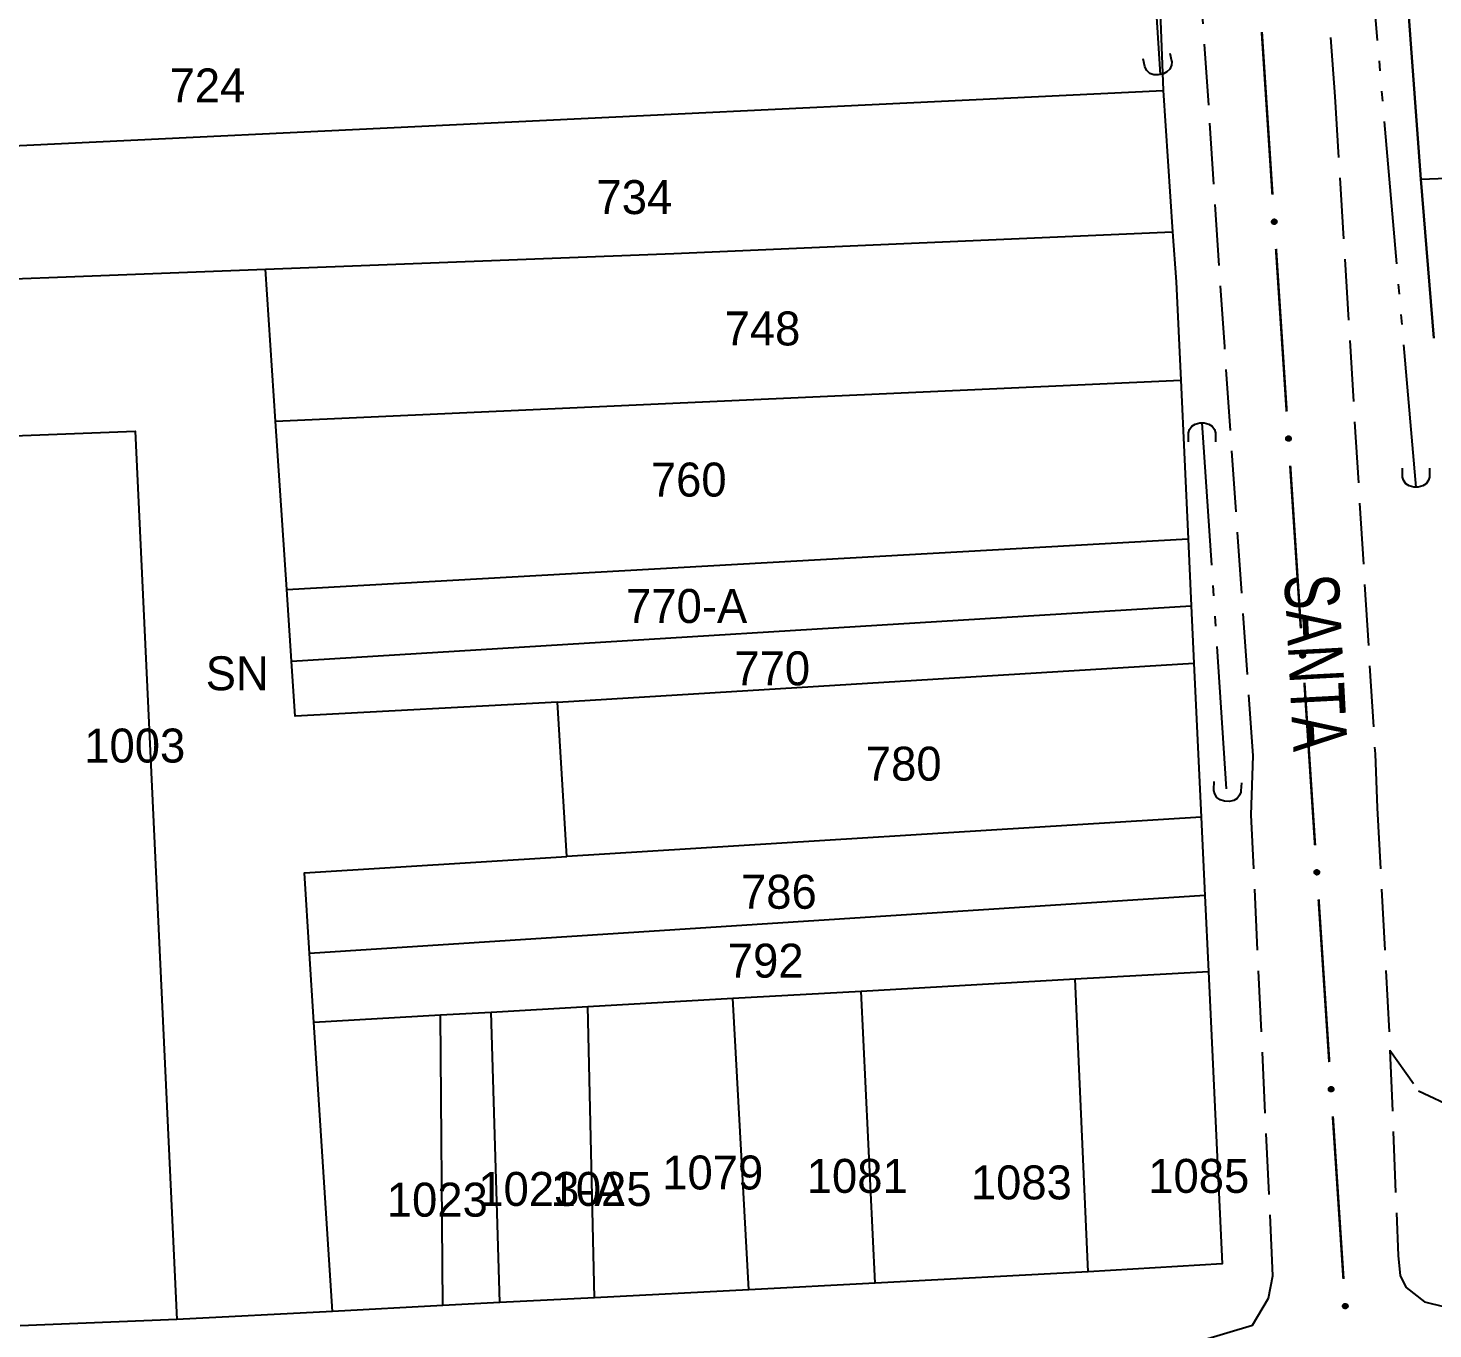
# Model space of a CAD drawing. Extents: x 201053 to 202535, y 4855063 to 4857394.
# Drawn here: x 202207 to 202310.5, y 4856520.8 to 4856616.6 of the extents above; entities that cross this region are included whole.
import ezdxf
from ezdxf.enums import TextEntityAlignment as Align

# ---------------------------------------------------------------- set-up
doc = ezdxf.new("R2010")
doc.units = 0
doc.header["$LTSCALE"] = 1.5
doc.header["$MEASUREMENT"] = 0
for name, pattern in [('TRACO_05', [11, 7, -1, 0.5, -1, 0.5, -1]), ('TRACO_11', [8, 3, -1, 3, -1]), ('TRACO_15', [3, 2, -1])]:
    doc.linetypes.add(name, pattern=pattern)
for name, color, linetype in [('CD_MALHA_LOTES', 7, 'CONTINUOUS'), ('HD-VALAS-DRENOS', 170, 'CONTINUOUS'), ('RU-QUADRA', 210, 'CONTINUOUS'), ('SV-BUEIRO-VALA', 7, 'CONTINUOUS'), ('SV-CAMINHO-TRILHA', 20, 'CONTINUOUS'), ('SV-EIXO-RUA-PAV', 20, 'CONTINUOUS'), ('SV-RUA-PAVIM', 7, 'CONTINUOUS'), ('SV-TXT-RUA-PAV', 7, 'CONTINUOUS'), ('Th_NmrPort', 7, 'CONTINUOUS')]:
    doc.layers.add(name, color=color, linetype=linetype)
doc.styles.add('ARIAL', font='ARIAL.SHX')

# ---------------------------------------------------------------- blocks, each defined once
blk = doc.blocks.new('COD120', base_point=(202246.23, 4857300.32))
at = {"layer": 'SV-BUEIRO-VALA'}
blk.add_lwpolyline([(202245.23, 4857298.92), (202245.23, 4857299.503333), (202245.23, 4857299.590833), (202245.313333, 4857299.824167), (202245.48, 4857300.086667), (202245.73, 4857300.2325), (202246.063333, 4857300.32), (202246.396667, 4857300.32), (202246.73, 4857300.2325), (202246.98, 4857300.086667), (202247.146667, 4857299.824167), (202247.23, 4857299.590833), (202247.23, 4857299.503333), (202247.23, 4857298.92)], dxfattribs=at)

msp = doc.modelspace()

# ---------------------------------------------------------------- linework, layer by layer
at = {"layer": 'CD_MALHA_LOTES', "linetype": 'Continuous', "flags": 128}
for points in [[(202290.2, 4856622.86), (202290.6, 4856611.98)], [(202309.59, 4856605.45), (202308.67, 4856617.74)], [(202190.61, 4856607.15), (202290.6, 4856611.98)], [(202290.6, 4856611.98), (202291.31, 4856601.57)], [(202309.59, 4856605.45), (202318.57, 4856605.8)], [(202310.54, 4856593.73), (202309.59, 4856605.45)], [(202224.52, 4856598.81), (202254.58, 4856599.96), (202291.31, 4856601.57)], [(202291.31, 4856601.57), (202291.57, 4856597.89), (202291.91, 4856590.64)], [(202191.31, 4856597.54), (202224.52, 4856598.81)], [(202225.27, 4856587.62), (202224.52, 4856598.81)], [(202225.27, 4856587.62), (202291.91, 4856590.64)], [(202291.91, 4856590.64), (202292.45, 4856578.97)], [(202226.09, 4856575.23), (202225.27, 4856587.62)], [(202204.05, 4856586.48), (202214.92, 4856586.89), (202218.01, 4856521.49)], [(202226.09, 4856575.23), (202292.45, 4856578.97)], [(202292.45, 4856578.97), (202292.68, 4856574.04)], [(202226.45, 4856569.96), (202226.09, 4856575.23)], [(202226.45, 4856569.96), (202292.68, 4856574.04)], [(202292.68, 4856574.04), (202292.88, 4856569.82)], [(202246.03, 4856566.93), (202226.71, 4856565.91), (202226.45, 4856569.96)], [(202246.03, 4856566.93), (202292.88, 4856569.82)], [(202292.88, 4856569.82), (202293.41, 4856558.48)], [(202246.7, 4856555.58), (202246.03, 4856566.93)], [(202293.41, 4856558.48), (202246.7, 4856555.58)], [(202293.41, 4856558.48), (202293.68, 4856552.7)], [(202227.77, 4856548.45), (202227.39, 4856554.39), (202246.7, 4856555.58)], [(202293.68, 4856552.7), (202227.77, 4856548.45)], [(202293.68, 4856552.7), (202293.94, 4856547.12)], [(202228.09, 4856543.39), (202227.77, 4856548.45)], [(202284.13, 4856546.57), (202293.94, 4856547.12)], [(202293.94, 4856547.12), (202294.95, 4856525.6), (202285.1, 4856525)], [(202268.38, 4856545.67), (202284.13, 4856546.57)], [(202285.1, 4856525), (202284.13, 4856546.57)], [(202248.25, 4856544.53), (202258.92, 4856545.14)], [(202258.92, 4856545.14), (202268.38, 4856545.67)], [(202260.11, 4856523.69), (202258.92, 4856545.14)], [(202269.41, 4856524.18), (202268.38, 4856545.67)], [(202228.09, 4856543.39), (202237.4, 4856543.92)], [(202237.4, 4856543.92), (202241.15, 4856544.13)], [(202237.57, 4856522.52), (202237.4, 4856543.92)], [(202241.15, 4856544.13), (202248.25, 4856544.53)], [(202241.79, 4856522.74), (202241.15, 4856544.13)], [(202248.74, 4856523.1), (202248.25, 4856544.53)], [(202229.45, 4856522.09), (202228.09, 4856543.39)], [(202285.1, 4856525), (202269.41, 4856524.18)], [(202260.11, 4856523.69), (202248.74, 4856523.1)], [(202269.41, 4856524.18), (202260.11, 4856523.69)], [(202237.57, 4856522.52), (202229.45, 4856522.09)], [(202241.79, 4856522.74), (202237.57, 4856522.52)], [(202248.74, 4856523.1), (202241.79, 4856522.74)], [(202218.01, 4856521.49), (202206.46, 4856521.03)], [(202229.45, 4856522.09), (202218.01, 4856521.49)]]:
    msp.add_lwpolyline(points, dxfattribs=at)
at = {"layer": 'HD-VALAS-DRENOS', "linetype": 'TRACO_05'}
for points in [[(202309.23, 4856582.78, 6.25), (202305.24, 4856629.1, 5.14), (202304.29, 4856637.57, 5.02), (202303.81, 4856644.76, 4.91), (202302.69, 4856655.31, 4.93), (202302.21, 4856670.64, 4.93), (202301.52, 4856677.56, 4.25), (202300.83, 4856688.4, 4.11), (202299.97, 4856694.93, 3.94), (202299.34, 4856703.62, 3.45), (202298.39, 4856713.08, 3.39), (202297.72, 4856727.21, 3.02), (202297.73, 4856727.21, 3.03)], [(202290.42, 4856613.15, 6.39), (202289.7, 4856624.16, 5.73)], [(202293.47, 4856587.5, 6.97), (202295.3, 4856559.65, 7.22)]]:
    msp.add_polyline3d(points, dxfattribs=at)
at = {"layer": 'RU-QUADRA', "linetype": 'Continuous', "flags": 128}
for points in [[(202290.2, 4856622.86), (202290.6, 4856611.98), (202291.31, 4856601.57), (202291.57, 4856597.89), (202291.91, 4856590.64), (202292.45, 4856578.97), (202292.68, 4856574.04), (202292.88, 4856569.82), (202293.41, 4856558.48), (202293.68, 4856552.7), (202293.94, 4856547.12), (202294.95, 4856525.6), (202285.1, 4856525), (202269.41, 4856524.18), (202260.11, 4856523.69), (202248.74, 4856523.1), (202241.79, 4856522.74), (202237.57, 4856522.52), (202229.45, 4856522.09), (202218.01, 4856521.49), (202206.46, 4856521.03)], [(202308.67, 4856617.74), (202309.59, 4856605.45), (202310.54, 4856593.73)]]:
    msp.add_lwpolyline(points, dxfattribs=at)
at = {"layer": 'SV-CAMINHO-TRILHA', "linetype": 'TRACO_15'}
msp.add_polyline3d([(202307.31, 4856541.33, 8.68), (202309.42, 4856538.32, 8.68), (202313.63, 4856536.37, 9.68), (202318.56, 4856535.83, 9.91)], dxfattribs=at)
at = {"layer": 'SV-EIXO-RUA-PAV', "const_width": 0.18}
for points in [[(202297.873816, 4856616.280744), (202298.657984, 4856604.306393)], [(202298.919374, 4856600.314943), (202299.703542, 4856588.340592)], [(202299.964932, 4856584.349142), (202300.749101, 4856572.374791)], [(202301.01049, 4856568.383341), (202301.794659, 4856556.40899)], [(202302.056048, 4856552.417539), (202302.840217, 4856540.443189)], [(202303.101607, 4856536.451738), (202303.885775, 4856524.477387)]]:
    msp.add_lwpolyline(points, dxfattribs=at)
at = {"layer": 'SV-EIXO-RUA-PAV'}
for points in [[(202298.889135, 4856602.461235), (202298.926358, 4856602.42951), (202298.951862, 4856602.394632), (202298.96476, 4856602.359419), (202298.968045, 4856602.325331), (202298.967477, 4856602.290079), (202298.959063, 4856602.254663), (202298.941018, 4856602.217424), (202298.909456, 4856602.179862), (202298.872009, 4856602.156084), (202298.838164, 4856602.141591), (202298.802816, 4856602.136119), (202298.768579, 4856602.137245), (202298.732081, 4856602.147201), (202298.694521, 4856602.165856), (202298.657519, 4856602.198508), (202298.63275, 4856602.232873), (202298.621168, 4856602.26726), (202298.615892, 4856602.302831), (202298.616903, 4856602.338814), (202298.625363, 4856602.373531), (202298.644214, 4856602.411313), (202298.676925, 4856602.447408), (202298.710918, 4856602.472503), (202298.745133, 4856602.484565), (202298.78027, 4856602.48897), (202298.815635, 4856602.488831), (202298.851587, 4856602.481855), (202298.889135, 4856602.461235)], [(202299.934693, 4856586.495434), (202299.971916, 4856586.463708), (202299.99742, 4856586.428831), (202300.010318, 4856586.393618), (202300.013603, 4856586.35953), (202300.013035, 4856586.324277), (202300.004622, 4856586.288862), (202299.986577, 4856586.251623), (202299.955014, 4856586.21406), (202299.917568, 4856586.190282), (202299.883722, 4856586.17579), (202299.848374, 4856586.170318), (202299.814138, 4856586.171443), (202299.777639, 4856586.1814), (202299.74008, 4856586.200055), (202299.703077, 4856586.232707), (202299.678308, 4856586.267072), (202299.666726, 4856586.301458), (202299.661451, 4856586.33703), (202299.662461, 4856586.373013), (202299.670921, 4856586.40773), (202299.689772, 4856586.445512), (202299.722483, 4856586.481607), (202299.756476, 4856586.506702), (202299.790691, 4856586.518764), (202299.825828, 4856586.523169), (202299.861193, 4856586.52303), (202299.897146, 4856586.516054), (202299.934693, 4856586.495434)], [(202300.980252, 4856570.529633), (202301.017474, 4856570.497907), (202301.042978, 4856570.463029), (202301.055877, 4856570.427817), (202301.059161, 4856570.393729), (202301.058594, 4856570.358476), (202301.05018, 4856570.323061), (202301.032135, 4856570.285822), (202301.000572, 4856570.248259), (202300.963126, 4856570.224481), (202300.929281, 4856570.209989), (202300.893933, 4856570.204517), (202300.859696, 4856570.205642), (202300.823197, 4856570.215598), (202300.785638, 4856570.234254), (202300.748635, 4856570.266906), (202300.723866, 4856570.30127), (202300.712285, 4856570.335657), (202300.707009, 4856570.371228), (202300.70802, 4856570.407211), (202300.716479, 4856570.441928), (202300.73533, 4856570.479711), (202300.768042, 4856570.515806), (202300.802034, 4856570.540901), (202300.836249, 4856570.552962), (202300.871386, 4856570.557368), (202300.906751, 4856570.557229), (202300.942704, 4856570.550253), (202300.980252, 4856570.529633)], [(202302.02581, 4856554.563831), (202302.063033, 4856554.532106), (202302.088536, 4856554.497228), (202302.101435, 4856554.462016), (202302.104719, 4856554.427928), (202302.104152, 4856554.392675), (202302.095738, 4856554.35726), (202302.077693, 4856554.320021), (202302.04613, 4856554.282458), (202302.008684, 4856554.25868), (202301.974839, 4856554.244187), (202301.939491, 4856554.238716), (202301.905254, 4856554.239841), (202301.868755, 4856554.249797), (202301.831196, 4856554.268453), (202301.794193, 4856554.301104), (202301.769425, 4856554.335469), (202301.757843, 4856554.369856), (202301.752567, 4856554.405427), (202301.753578, 4856554.44141), (202301.762037, 4856554.476127), (202301.780889, 4856554.51391), (202301.8136, 4856554.550005), (202301.847593, 4856554.5751), (202301.881807, 4856554.587161), (202301.916945, 4856554.591567), (202301.952309, 4856554.591427), (202301.988262, 4856554.584452), (202302.02581, 4856554.563831)], [(202303.071368, 4856538.59803), (202303.108591, 4856538.566305), (202303.134094, 4856538.531427), (202303.146993, 4856538.496215), (202303.150278, 4856538.462126), (202303.14971, 4856538.426874), (202303.141296, 4856538.391458), (202303.123251, 4856538.35422), (202303.091689, 4856538.316657), (202303.054242, 4856538.292879), (202303.020397, 4856538.278386), (202302.985049, 4856538.272915), (202302.950812, 4856538.27404), (202302.914314, 4856538.283996), (202302.876754, 4856538.302651), (202302.839752, 4856538.335303), (202302.814983, 4856538.369668), (202302.803401, 4856538.404055), (202302.798125, 4856538.439626), (202302.799136, 4856538.475609), (202302.807596, 4856538.510326), (202302.826447, 4856538.548109), (202302.859158, 4856538.584203), (202302.893151, 4856538.609298), (202302.927366, 4856538.62136), (202302.962503, 4856538.625766), (202302.997868, 4856538.625626), (202303.03382, 4856538.618651), (202303.071368, 4856538.59803)], [(202304.116926, 4856522.632229), (202304.154149, 4856522.600504), (202304.179653, 4856522.565626), (202304.192551, 4856522.530413), (202304.195836, 4856522.496325), (202304.195268, 4856522.461073), (202304.186855, 4856522.425657), (202304.16881, 4856522.388418), (202304.137247, 4856522.350856), (202304.099801, 4856522.327078), (202304.065955, 4856522.312585), (202304.030607, 4856522.307113), (202303.996371, 4856522.308239), (202303.959872, 4856522.318195), (202303.922313, 4856522.33685), (202303.88531, 4856522.369502), (202303.860541, 4856522.403867), (202303.848959, 4856522.438254), (202303.843684, 4856522.473825), (202303.844694, 4856522.509808), (202303.853154, 4856522.544525), (202303.872005, 4856522.582307), (202303.904716, 4856522.618402), (202303.938709, 4856522.643497), (202303.972924, 4856522.655559), (202304.008061, 4856522.659964), (202304.043426, 4856522.659825), (202304.079379, 4856522.65285), (202304.116926, 4856522.632229)]]:
    msp.add_lwpolyline(points, close=True, dxfattribs=at)
for points in [[(202298.616903, 4856602.338814), (202298.63275, 4856602.232873)], [(202298.622051, 4856602.351883), (202298.644227, 4856602.222061)], [(202298.625363, 4856602.373531), (202298.657519, 4856602.198508)], [(202298.637522, 4856602.387082), (202298.67505, 4856602.189893)], [(202298.644214, 4856602.411313), (202298.694521, 4856602.165856)], [(202298.662347, 4856602.425629), (202298.712591, 4856602.159533)], [(202298.676925, 4856602.447408), (202298.732081, 4856602.147201)], [(202298.693064, 4856602.457725), (202298.748974, 4856602.146874)], [(202298.710918, 4856602.472503), (202298.768579, 4856602.137245)], [(202298.727485, 4856602.475021), (202298.785, 4856602.139661)], [(202298.745133, 4856602.484565), (202298.802816, 4856602.136119)], [(202298.762441, 4856602.484147), (202298.817768, 4856602.140439)], [(202298.78027, 4856602.48897), (202298.838164, 4856602.141591)], [(202298.799293, 4856602.485193), (202298.856541, 4856602.153918)], [(202298.815635, 4856602.488831), (202298.872009, 4856602.156084)], [(202298.833779, 4856602.480614), (202298.890873, 4856602.172575)], [(202298.851587, 4856602.481855), (202298.909456, 4856602.179862)], [(202298.868622, 4856602.470589), (202298.923129, 4856602.202037)], [(202298.889135, 4856602.461235), (202298.941018, 4856602.217424)], [(202298.908708, 4856602.44313), (202298.949137, 4856602.243396)], [(202298.926358, 4856602.42951), (202298.959063, 4856602.254663)], [(202298.940982, 4856602.40969), (202298.961707, 4856602.28114)], [(202298.951862, 4856602.394632), (202298.967477, 4856602.290079)], [(202299.662461, 4856586.373013), (202299.678308, 4856586.267072)], [(202299.667609, 4856586.386082), (202299.689785, 4856586.256259)], [(202299.670921, 4856586.40773), (202299.703077, 4856586.232707)], [(202299.683081, 4856586.421281), (202299.720608, 4856586.224092)], [(202299.689772, 4856586.445512), (202299.74008, 4856586.200055)], [(202299.707905, 4856586.459828), (202299.75815, 4856586.193732)], [(202299.722483, 4856586.481607), (202299.777639, 4856586.1814)], [(202299.738622, 4856586.491923), (202299.794532, 4856586.181072)], [(202299.756476, 4856586.506702), (202299.814138, 4856586.171443)], [(202299.773043, 4856586.509219), (202299.830558, 4856586.173859)], [(202299.790691, 4856586.518764), (202299.848374, 4856586.170318)], [(202299.807999, 4856586.518346), (202299.863326, 4856586.174638)], [(202299.825828, 4856586.523169), (202299.883722, 4856586.17579)], [(202299.844851, 4856586.519392), (202299.902099, 4856586.188117)], [(202299.861193, 4856586.52303), (202299.917568, 4856586.190282)], [(202299.879337, 4856586.514813), (202299.936431, 4856586.206774)], [(202299.897146, 4856586.516054), (202299.955014, 4856586.21406)], [(202299.91418, 4856586.504788), (202299.968688, 4856586.236236)], [(202299.934693, 4856586.495434), (202299.986577, 4856586.251623)], [(202299.954267, 4856586.477329), (202299.994696, 4856586.277595)], [(202299.971916, 4856586.463708), (202300.004622, 4856586.288862)], [(202299.98654, 4856586.443889), (202300.007266, 4856586.315339)], [(202299.99742, 4856586.428831), (202300.013035, 4856586.324277)], [(202300.70802, 4856570.407211), (202300.723866, 4856570.30127)], [(202300.713167, 4856570.420281), (202300.735343, 4856570.290458)], [(202300.716479, 4856570.441928), (202300.748635, 4856570.266906)], [(202300.728639, 4856570.45548), (202300.766166, 4856570.258291)], [(202300.73533, 4856570.479711), (202300.785638, 4856570.234254)], [(202300.753463, 4856570.494027), (202300.803708, 4856570.22793)], [(202300.768042, 4856570.515806), (202300.823197, 4856570.215598)], [(202300.78418, 4856570.526122), (202300.840091, 4856570.215271)], [(202300.802034, 4856570.540901), (202300.859696, 4856570.205642)], [(202300.818601, 4856570.543418), (202300.876117, 4856570.208058)], [(202300.836249, 4856570.552962), (202300.893933, 4856570.204517)], [(202300.853557, 4856570.552545), (202300.908884, 4856570.208837)], [(202300.871386, 4856570.557368), (202300.929281, 4856570.209989)], [(202300.89041, 4856570.55359), (202300.947657, 4856570.222315)], [(202300.906751, 4856570.557229), (202300.963126, 4856570.224481)], [(202300.924896, 4856570.549012), (202300.981989, 4856570.240973)], [(202300.942704, 4856570.550253), (202301.000572, 4856570.248259)], [(202300.959738, 4856570.538986), (202301.014246, 4856570.270434)], [(202300.980252, 4856570.529633), (202301.032135, 4856570.285822)], [(202300.999825, 4856570.511528), (202301.040254, 4856570.311793)], [(202301.017474, 4856570.497907), (202301.05018, 4856570.323061)], [(202301.032099, 4856570.478088), (202301.052824, 4856570.349538)], [(202301.042978, 4856570.463029), (202301.058594, 4856570.358476)], [(202301.753578, 4856554.44141), (202301.769425, 4856554.335469)], [(202301.758725, 4856554.45448), (202301.780902, 4856554.324657)], [(202301.762037, 4856554.476127), (202301.794193, 4856554.301104)], [(202301.774197, 4856554.489679), (202301.811724, 4856554.292489)], [(202301.780889, 4856554.51391), (202301.831196, 4856554.268453)], [(202301.799022, 4856554.528226), (202301.849266, 4856554.262129)], [(202301.8136, 4856554.550005), (202301.868755, 4856554.249797)], [(202301.829738, 4856554.560321), (202301.885649, 4856554.24947)], [(202301.847593, 4856554.5751), (202301.905254, 4856554.239841)], [(202301.864159, 4856554.577617), (202301.921675, 4856554.242257)], [(202301.881807, 4856554.587161), (202301.939491, 4856554.238716)], [(202301.899115, 4856554.586743), (202301.954442, 4856554.243036)], [(202301.916945, 4856554.591567), (202301.974839, 4856554.244187)], [(202301.935968, 4856554.587789), (202301.993216, 4856554.256514)], [(202301.952309, 4856554.591427), (202302.008684, 4856554.25868)], [(202301.970454, 4856554.58321), (202302.027547, 4856554.275172)], [(202301.988262, 4856554.584452), (202302.04613, 4856554.282458)], [(202302.005296, 4856554.573185), (202302.059804, 4856554.304633)], [(202302.02581, 4856554.563831), (202302.077693, 4856554.320021)], [(202302.045383, 4856554.545727), (202302.085812, 4856554.345992)], [(202302.063033, 4856554.532106), (202302.095738, 4856554.35726)], [(202302.077657, 4856554.512287), (202302.098382, 4856554.383736)], [(202302.088536, 4856554.497228), (202302.104152, 4856554.392675)], [(202302.799136, 4856538.475609), (202302.814983, 4856538.369668)], [(202302.804284, 4856538.488678), (202302.82646, 4856538.358856)], [(202302.807596, 4856538.510326), (202302.839752, 4856538.335303)], [(202302.819755, 4856538.523878), (202302.857283, 4856538.326688)], [(202302.826447, 4856538.548109), (202302.876754, 4856538.302651)], [(202302.84458, 4856538.562424), (202302.894824, 4856538.296328)], [(202302.859158, 4856538.584203), (202302.914314, 4856538.283996)], [(202302.875297, 4856538.59452), (202302.931207, 4856538.283669)], [(202302.893151, 4856538.609298), (202302.950812, 4856538.27404)], [(202302.909718, 4856538.611816), (202302.967233, 4856538.276456)], [(202302.927366, 4856538.62136), (202302.985049, 4856538.272915)], [(202302.944673, 4856538.620942), (202303.000001, 4856538.277234)], [(202302.962503, 4856538.625766), (202303.020397, 4856538.278386)], [(202302.981526, 4856538.621988), (202303.038774, 4856538.290713)], [(202302.997868, 4856538.625626), (202303.054242, 4856538.292879)], [(202303.016012, 4856538.617409), (202303.073106, 4856538.309371)], [(202303.03382, 4856538.618651), (202303.091689, 4856538.316657)], [(202303.050855, 4856538.607384), (202303.105362, 4856538.338832)], [(202303.071368, 4856538.59803), (202303.123251, 4856538.35422)], [(202303.090941, 4856538.579925), (202303.13137, 4856538.380191)], [(202303.108591, 4856538.566305), (202303.141296, 4856538.391458)], [(202303.123215, 4856538.546485), (202303.14394, 4856538.417935)], [(202303.134094, 4856538.531427), (202303.14971, 4856538.426874)], [(202303.844694, 4856522.509808), (202303.860541, 4856522.403867)], [(202303.849842, 4856522.522877), (202303.872018, 4856522.393055)], [(202303.853154, 4856522.544525), (202303.88531, 4856522.369502)], [(202303.865313, 4856522.558076), (202303.902841, 4856522.360887)], [(202303.872005, 4856522.582307), (202303.922313, 4856522.33685)], [(202303.890138, 4856522.596623), (202303.940383, 4856522.330527)], [(202303.904716, 4856522.618402), (202303.959872, 4856522.318195)], [(202303.920855, 4856522.628719), (202303.976765, 4856522.317868)], [(202303.938709, 4856522.643497), (202303.996371, 4856522.308239)], [(202303.955276, 4856522.646015), (202304.012791, 4856522.310655)], [(202303.972924, 4856522.655559), (202304.030607, 4856522.307113)], [(202303.990232, 4856522.655141), (202304.045559, 4856522.311433)], [(202304.008061, 4856522.659964), (202304.065955, 4856522.312585)], [(202304.027084, 4856522.656187), (202304.084332, 4856522.324912)], [(202304.043426, 4856522.659825), (202304.099801, 4856522.327078)], [(202304.06157, 4856522.651608), (202304.118664, 4856522.343569)], [(202304.079379, 4856522.65285), (202304.137247, 4856522.350856)], [(202304.096413, 4856522.641583), (202304.150921, 4856522.373031)], [(202304.116926, 4856522.632229), (202304.16881, 4856522.388418)], [(202304.1365, 4856522.614124), (202304.176929, 4856522.41439)], [(202304.154149, 4856522.600504), (202304.186855, 4856522.425657)], [(202304.168773, 4856522.580684), (202304.189499, 4856522.452134)], [(202304.179653, 4856522.565626), (202304.195268, 4856522.461073)]]:
    msp.add_lwpolyline(points, dxfattribs=at)
at = {"layer": 'SV-RUA-PAVIM', "linetype": 'TRACO_11'}
for points in [[(202297.19, 4856521.08, 10.33), (202298.37, 4856523.07, 10.33), (202298.69, 4856524.7, 9.96), (202297.1, 4856558.64, 9.96), (202297.23, 4856562.99, 7.88), (202295.14, 4856593.1, 6.47), (202293.97, 4856610.89, 6.47), (202289.49, 4856676.26, 4.86), (202288.6, 4856690.2, 3.62), (202285.9, 4856726.68, 3.03), (202285.27, 4856729.13, 3.42), (202283.88, 4856730.01, 3.41), (202257.91, 4856728.31, 3.64), (202224.27, 4856725.62, 3.68), (202175.33, 4856722.82, 3.66), (202159.61, 4856721.82, 4.99), (202093.59, 4856717.15, 4.99), (202084.23, 4856716.44, 6.47), (202079.04, 4856714, 6.79), (202076.13, 4856710.78, 6.94)], [(202296.84, 4856728.6, 3.05), (202295.78, 4856726.05, 3.05), (202297.32, 4856697.37, 3.69), (202298.67, 4856676.99, 3.69), (202300.29, 4856651.77, 4.97), (202303.24, 4856611.54, 6.06), (202306.21, 4856563.14, 6.06), (202306.37, 4856559.16, 6.06), (202307.31, 4856541.33, 6.06), (202307.91, 4856526.21, 9.58)]]:
    msp.add_polyline3d(points, dxfattribs=at)
at = {"layer": 'SV-RUA-PAVIM', "linetype": 'Continuous'}
for points in [[(202076.13, 4856710.78, 6.94), (202075.42, 4856707.95, 7.32), (202075.84, 4856701.81, 7.32), (202078.03, 4856671.84, 10.01), (202079.01, 4856658.65, 10.01), (202080.43, 4856639.11, 10.45), (202083.1, 4856599.38, 11.16), (202086.07, 4856559.37, 12.28), (202086.42, 4856553.72, 12.28), (202089.57, 4856509.51, 12.83), (202090.77, 4856507.47, 12.83), (202102.55, 4856508.23, 12.8), (202189.01, 4856513.91, 11.94), (202293.42, 4856519.96, 10.55), (202297.19, 4856521.08, 10.33)], [(202307.91, 4856526.21, 9.58), (202308.07, 4856524.72, 9.58), (202308.49, 4856523.85, 9.97), (202309.85, 4856522.79, 9.97), (202311.36, 4856522.42, 9.97), (202318.56, 4856522.88, 10.09)]]:
    msp.add_polyline3d(points, dxfattribs=at)

# ---------------------------------------------------------------- block references
at = {"layer": 'SV-BUEIRO-VALA'}
for p, rotation in [((202290.42, 4856613.15, 3.03), 192), ((202309.23, 4856582.78, 3.03), 180), ((202295.3, 4856559.65, 7.21), 177)]:
    msp.add_blockref('COD120', p, dxfattribs=dict(at, rotation=rotation))
msp.add_blockref('COD120', (202293.47, 4856587.5, 3.03), dxfattribs=at)

# ---------------------------------------------------------------- texts
at = {"layer": 'SV-TXT-RUA-PAV', "style": 'ARIAL', "width": 0.7}
msp.add_text('SANTA', height=4, rotation=273, dxfattribs=at).set_placement((202299.52, 4856576.28))
at = {"layer": 'Th_NmrPort', "color": 1}
for s, p in [('724', (202217.462563, 4856612.34344)), ('734', (202248.892563, 4856604.12344)), ('748', (202258.322563, 4856594.45344)), ('760', (202252.896042, 4856583.327858)), ('770-A', (202251.072563, 4856574.02344)), ('SN', (202220.12344, 4856569.067437)), ('770', (202259.042563, 4856569.43344)), ('1003', (202211.18344, 4856563.747437)), ('780', (202268.722563, 4856562.41344)), ('786', (202259.532563, 4856552.98344)), ('792', (202258.562563, 4856547.91344)), ('1079', (202253.73344, 4856532.317437)), ('1081', (202264.37344, 4856532.067437)), ('1083', (202276.45344, 4856531.587437)), ('1085', (202289.51344, 4856532.067437)), ('1023', (202233.456342, 4856530.316314)), ('1023-A', (202240.19344, 4856531.107437)), ('1025', (202245.51344, 4856531.107437))]:
    msp.add_text(s, height=2.5, dxfattribs=at).set_placement(p, align=Align.MIDDLE_LEFT)

doc.saveas('drawing.dxf')
